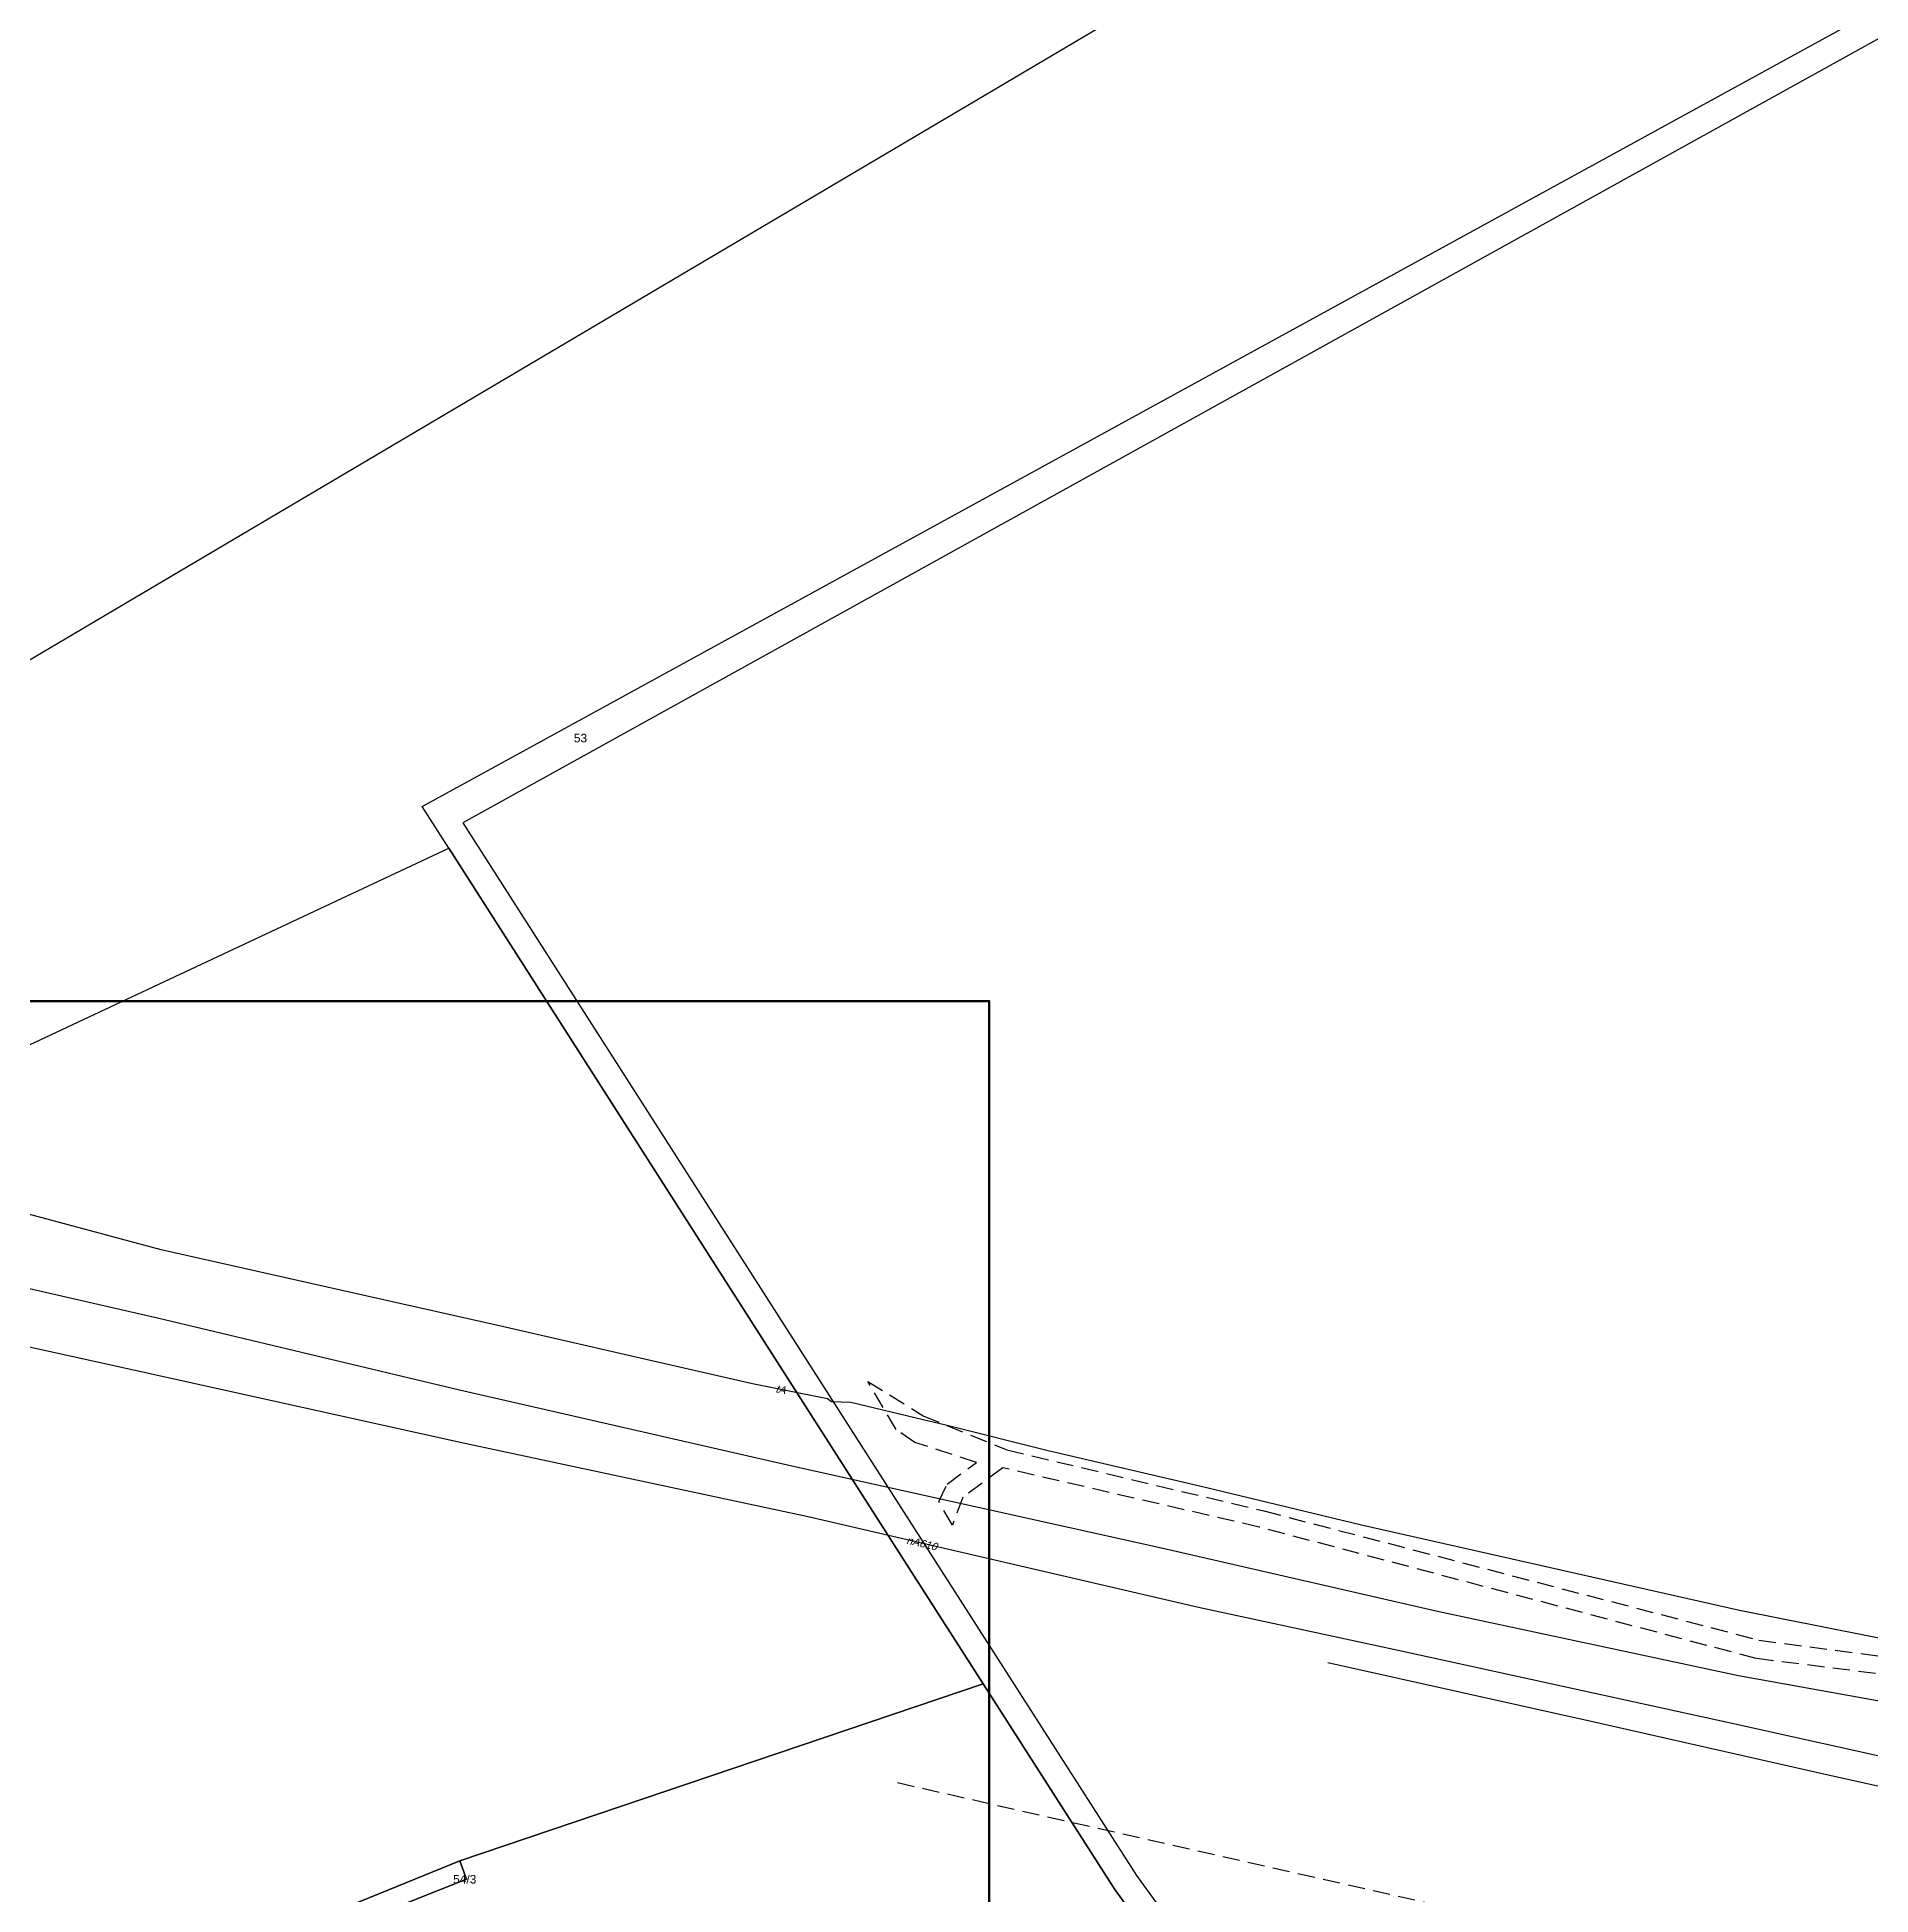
# Model space of a CAD drawing. Header units: metres. Extents: x 7542702 to 7555152, y 5804026 to 5815503.
# Drawn here: x 7547380.2 to 7547594.5, y 5806882.9 to 5807100 of the extents above; entities that cross this region are included whole.
import ezdxf

# ---------------------------------------------------------------- set-up
doc = ezdxf.new("R2010")
doc.units = ezdxf.units.M
doc.linetypes.add('4001', pattern=[0])
doc.linetypes.add('4003', pattern=[3, 2, -1])
for name, color, linetype in [('Drogi', 135, 'Continuous'), ('Dzialki', 165, 'Continuous'), ('Projekty', 252, 'Continuous'), ('Uz_Specjalne', 7, 'Continuous'), ('Uz_Telekomunikacja', 252, 'Continuous')]:
    doc.layers.add(name, color=color, linetype=linetype)
doc.styles.get("Standard").update_dxf_attribs({"font": 'arial.ttf'})

msp = doc.modelspace()

# ---------------------------------------------------------------- linework, layer by layer
at = {"layer": 'Defpoints', "color": 4, "lineweight": 70}
msp.add_lwpolyline([(7547098.91, 5806987.36), (7547491.42, 5806987.36), (7547491.42, 5806703.97), (7547098.91, 5806703.97)], close=True, dxfattribs=at)
at = {"layer": 'Drogi', "color": 8, "linetype": '4003'}
for p, q in [((7547477.24, 5806942.92), (7547483.69, 5806938.91)), ((7547480.56, 5806937.29), (7547477.24, 5806942.92)), ((7547482.74, 5806935.79), (7547480.56, 5806937.29)), ((7547483.69, 5806938.91), (7547493.47, 5806934.92)), ((7547489.94, 5806933.45), (7547482.74, 5806935.79)), ((7547493.47, 5806934.92), (7547523.52, 5806927.79)), ((7547486.51, 5806930.92), (7547489.94, 5806933.45)), ((7547493.03, 5806932.81), (7547488.34, 5806929.4)), ((7547522.97, 5806925.9), (7547493.03, 5806932.81)), ((7547485.52, 5806928.88), (7547486.51, 5806930.92)), ((7547487.14, 5806926.13), (7547485.52, 5806928.88)), ((7547488.34, 5806929.4), (7547487.14, 5806926.13)), ((7547523.52, 5806927.79), (7547581.38, 5806912.69)), ((7547581.07, 5806910.54), (7547522.97, 5806925.9)), ((7547581.38, 5806912.69), (7547613.35, 5806908.5)), ((7547612.84, 5806906.54), (7547581.07, 5806910.54))]:
    msp.add_line(p, q, dxfattribs=at)
at = {"layer": 'Dzialki'}
for p, q in [((7547579.27, 5807145.41), (7547314, 5806988.59)), ((7547425.14, 5807010.09), (7547619.76, 5807116.7)), ((7547622.44, 5807114.8), (7547429.92, 5807008.16)), ((7547428.26, 5807005.2), (7547425.14, 5807010.09)), ((7547429.92, 5807008.16), (7547459.8, 5806961.47)), ((7547330.34, 5806959.31), (7547428.26, 5807005.2)), ((7547428.26, 5807005.2), (7547482.66, 5806920.18)), ((7547482.66, 5806920.18), (7547428.26, 5807005.2)), ((7547459.8, 5806961.47), (7547470.86, 5806944.19)), ((7547470.86, 5806944.19), (7547485.2, 5806921.8)), ((7547482.66, 5806920.18), (7547490.72, 5806907.58)), ((7547490.72, 5806907.58), (7547482.66, 5806920.18)), ((7547485.2, 5806921.8), (7547508.62, 5806885.18)), ((7547490.72, 5806907.58), (7547429.54, 5806886.91)), ((7547429.54, 5806886.91), (7547490.72, 5806907.58)), ((7547506.1, 5806883.57), (7547490.72, 5806907.58)), ((7547490.72, 5806907.58), (7547506.1, 5806883.57)), ((7547429.54, 5806886.91), (7547381.99, 5806867.56)), ((7547381.99, 5806867.56), (7547429.54, 5806886.91)), ((7547430.35, 5806884.75), (7547429.54, 5806886.91)), ((7547429.54, 5806886.91), (7547430.35, 5806884.75)), ((7547508.62, 5806885.18), (7547523.21, 5806865.26)), ((7547381.22, 5806865.33), (7547430.35, 5806884.75)), ((7547430.35, 5806884.75), (7547381.22, 5806865.33)), ((7547520.65, 5806863.69), (7547506.1, 5806883.57)), ((7547506.1, 5806883.57), (7547520.65, 5806863.69))]:
    msp.add_line(p, q, dxfattribs=at)
at = {"layer": 'Projekty', "linetype": '4003'}
msp.add_line((7547658.2, 5806855.8), (7547480.56, 5806896.03), dxfattribs=at)
at = {"layer": 'Uz_Specjalne', "color": 7, "linetype": '4001'}
for p, q in [((7547350.03, 5806960.49), (7547394.21, 5806950.35)), ((7547350.03, 5806960.49), (7547394.21, 5806950.35)), ((7547386.65, 5806945.3), (7547348.46, 5806953.69)), ((7547386.65, 5806945.3), (7547348.46, 5806953.69)), ((7547394.21, 5806950.35), (7547429.5, 5806941.95)), ((7547394.21, 5806950.35), (7547429.5, 5806941.95)), ((7547430.13, 5806935.66), (7547386.65, 5806945.3)), ((7547430.13, 5806935.66), (7547386.65, 5806945.3)), ((7547429.5, 5806941.95), (7547468.37, 5806933.06)), ((7547429.5, 5806941.95), (7547468.37, 5806933.06)), ((7547470.25, 5806927.08), (7547430.13, 5806935.66)), ((7547470.25, 5806927.08), (7547430.13, 5806935.66)), ((7547468.37, 5806933.06), (7547511.55, 5806923.46)), ((7547468.37, 5806933.06), (7547511.55, 5806923.46)), ((7547515.89, 5806916.51), (7547470.25, 5806927.08)), ((7547515.89, 5806916.51), (7547470.25, 5806927.08)), ((7547511.55, 5806923.46), (7547543.83, 5806916.06)), ((7547511.55, 5806923.46), (7547543.83, 5806916.06)), ((7547539.23, 5806911.48), (7547515.89, 5806916.51)), ((7547539.23, 5806911.48), (7547515.89, 5806916.51)), ((7547543.83, 5806916.06), (7547579, 5806908.54)), ((7547543.83, 5806916.06), (7547579, 5806908.54)), ((7547577.71, 5806903.07), (7547539.23, 5806911.48)), ((7547577.71, 5806903.07), (7547539.23, 5806911.48)), ((7547531.01, 5806910.08, 131.48), (7547562.12, 5806903.14, 131.79)), ((7547579, 5806908.54), (7547617.79, 5806901.59)), ((7547579, 5806908.54), (7547617.79, 5806901.59)), ((7547562.12, 5806903.14, 131.79), (7547589.82, 5806896.88, 131.84)), ((7547620.02, 5806893.67), (7547577.71, 5806903.07)), ((7547620.02, 5806893.67), (7547577.71, 5806903.07)), ((7547589.82, 5806896.88, 131.84), (7547618.94, 5806890.41, 132.03))]:
    msp.add_line(p, q, dxfattribs=at)
at = {"layer": 'Uz_Telekomunikacja', "linetype": '4001'}
for p, q in [((7547394.66, 5806958.29), (7547375.33, 5806963.46)), ((7547394.66, 5806958.29), (7547375.33, 5806963.46)), ((7547418.71, 5806952.87), (7547394.66, 5806958.29)), ((7547418.71, 5806952.87), (7547394.66, 5806958.29)), ((7547434.33, 5806949.36), (7547418.71, 5806952.87)), ((7547434.33, 5806949.36), (7547418.71, 5806952.87)), ((7547450.65, 5806945.65), (7547434.33, 5806949.36)), ((7547450.65, 5806945.65), (7547434.33, 5806949.36)), ((7547463.76, 5806942.65), (7547450.65, 5806945.65)), ((7547463.76, 5806942.65), (7547450.65, 5806945.65)), ((7547472.51, 5806940.89), (7547463.76, 5806942.65)), ((7547472.51, 5806940.89), (7547463.76, 5806942.65)), ((7547472.99, 5806940.52), (7547472.51, 5806940.89)), ((7547472.99, 5806940.52), (7547472.51, 5806940.89)), ((7547475.24, 5806940.44), (7547472.99, 5806940.52)), ((7547475.24, 5806940.44), (7547472.99, 5806940.52)), ((7547483.72, 5806938.41), (7547475.24, 5806940.44)), ((7547483.72, 5806938.41), (7547475.24, 5806940.44)), ((7547486.37, 5806937.82), (7547483.72, 5806938.41)), ((7547486.37, 5806937.82), (7547483.72, 5806938.41)), ((7547498.31, 5806934.79), (7547486.37, 5806937.82)), ((7547498.31, 5806934.79), (7547486.37, 5806937.82)), ((7547516.34, 5806930.59), (7547498.31, 5806934.79)), ((7547516.34, 5806930.59), (7547498.31, 5806934.79)), ((7547534.93, 5806926.12), (7547516.34, 5806930.59)), ((7547534.93, 5806926.12), (7547516.34, 5806930.59)), ((7547579.12, 5806916.14), (7547534.93, 5806926.12)), ((7547579.12, 5806916.14), (7547534.93, 5806926.12)), ((7547618.48, 5806908.34), (7547579.12, 5806916.14)), ((7547618.48, 5806908.34), (7547579.12, 5806916.14))]:
    msp.add_line(p, q, dxfattribs=at)

# ---------------------------------------------------------------- texts
at = {"layer": 'Dzialki'}
for s, p in [('53', (7547442.88, 5807017.58)), ('54/3', (7547428.77, 5806884.25))]:
    msp.add_text(s, height=1, dxfattribs=at).set_placement(p)
at = {"layer": 'Uz_Specjalne', "color": 7, "oblique": 15}
msp.add_text('nA610', height=0.9, rotation=346.9554, dxfattribs=at).set_placement((7547481.68, 5806923.97))
msp.add_text('nA610', height=0.9, rotation=346.9554, dxfattribs=at).set_placement((7547481.68, 5806923.97))
at = {"layer": 'Uz_Telekomunikacja', "oblique": 15}
msp.add_text('tA', height=0.9, rotation=348.6245, dxfattribs=at).set_placement((7547466.39, 5806941.66))
msp.add_text('tA', height=0.9, rotation=348.6245, dxfattribs=at).set_placement((7547466.39, 5806941.66))

doc.saveas('drawing.dxf')
